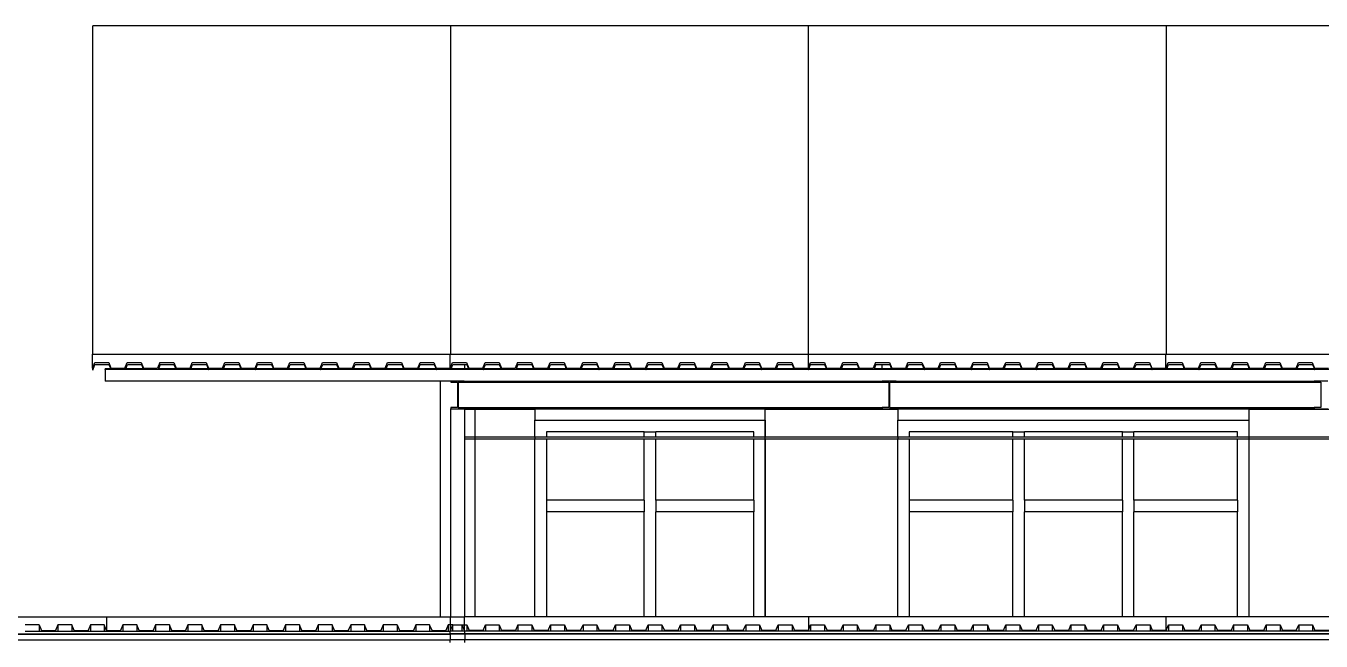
# Model space of a CAD drawing. Extents: x -92 to 92, y -11 to 21.
# Drawn here: x 24.04 to 35.28, y 10.19 to 15.53 of the extents above; entities that cross this region are included whole.
import ezdxf

# ---------------------------------------------------------------- set-up
doc = ezdxf.new("R2010")
doc.units = 0
doc.layers.get('0').update_dxf_attribs({"linetype": 'CONTINUOUS'})

msp = doc.modelspace()

# ---------------------------------------------------------------- linework, layer by layer
for p, q in [((27.724, 15.531), (24.617, 15.531)), ((24.617, 12.681), (24.617, 15.531)), ((27.724, 15.531), (27.724, 12.681)), ((30.83, 15.531), (27.724, 15.531)), ((30.83, 12.681), (30.83, 15.531)), ((33.937, 15.531), (30.83, 15.531)), ((33.937, 15.531), (33.937, 12.681)), ((37.043, 15.531), (33.937, 15.531)), ((24.615, 12.561), (24.615, 12.681)), ((24.615, 12.681), (24.617, 12.681)), ((24.617, 12.681), (27.721, 12.681)), ((24.617, 12.566), (24.635, 12.611)), ((24.635, 12.611), (24.756, 12.611)), ((24.756, 12.611), (24.776, 12.561)), ((24.897, 12.561), (24.917, 12.611)), ((24.917, 12.611), (25.038, 12.611)), ((25.038, 12.611), (25.059, 12.561)), ((25.2, 12.611), (25.18, 12.561)), ((25.2, 12.611), (25.321, 12.611)), ((25.321, 12.611), (25.341, 12.561)), ((25.462, 12.561), (25.482, 12.611)), ((25.482, 12.611), (25.603, 12.611)), ((25.603, 12.611), (25.623, 12.561)), ((25.744, 12.561), (25.765, 12.611)), ((25.765, 12.611), (25.886, 12.611)), ((25.886, 12.611), (25.906, 12.561)), ((26.027, 12.561), (26.047, 12.611)), ((26.047, 12.611), (26.168, 12.611)), ((26.168, 12.611), (26.188, 12.561)), ((26.309, 12.561), (26.329, 12.611)), ((26.329, 12.611), (26.45, 12.611)), ((26.45, 12.611), (26.471, 12.561)), ((26.592, 12.561), (26.612, 12.611)), ((26.612, 12.611), (26.733, 12.611)), ((26.733, 12.611), (26.753, 12.561)), ((26.874, 12.561), (26.894, 12.611)), ((26.894, 12.611), (27.015, 12.611)), ((27.015, 12.611), (27.035, 12.561)), ((27.157, 12.561), (27.177, 12.611)), ((27.177, 12.611), (27.298, 12.611)), ((27.298, 12.611), (27.318, 12.561)), ((27.439, 12.561), (27.459, 12.611)), ((27.459, 12.611), (27.58, 12.611)), ((27.58, 12.611), (27.6, 12.561)), ((27.721, 12.561), (27.721, 12.681)), ((27.721, 12.681), (27.724, 12.681)), ((27.724, 12.681), (30.828, 12.681)), ((27.724, 12.566), (27.742, 12.611)), ((27.742, 12.611), (27.863, 12.611)), ((27.863, 12.611), (27.883, 12.561)), ((28.004, 12.561), (28.024, 12.611)), ((28.024, 12.611), (28.145, 12.611)), ((28.145, 12.611), (28.165, 12.561)), ((28.306, 12.611), (28.286, 12.561)), ((28.306, 12.611), (28.427, 12.611)), ((28.427, 12.611), (28.448, 12.561)), ((28.569, 12.561), (28.589, 12.611)), ((28.589, 12.611), (28.71, 12.611)), ((28.71, 12.611), (28.73, 12.561)), ((28.851, 12.561), (28.871, 12.611)), ((28.871, 12.611), (28.992, 12.611)), ((28.992, 12.611), (29.012, 12.561)), ((29.133, 12.561), (29.154, 12.611)), ((29.154, 12.611), (29.275, 12.611)), ((29.275, 12.611), (29.295, 12.561)), ((29.416, 12.561), (29.436, 12.611)), ((29.436, 12.611), (29.557, 12.611)), ((29.557, 12.611), (29.577, 12.561)), ((29.698, 12.561), (29.718, 12.611)), ((29.718, 12.611), (29.839, 12.611)), ((29.839, 12.611), (29.86, 12.561)), ((29.981, 12.561), (30.001, 12.611)), ((30.001, 12.611), (30.122, 12.611)), ((30.122, 12.611), (30.142, 12.561)), ((30.263, 12.561), (30.283, 12.611)), ((30.283, 12.611), (30.404, 12.611)), ((30.404, 12.611), (30.424, 12.561)), ((30.545, 12.561), (30.566, 12.611)), ((30.566, 12.611), (30.687, 12.611)), ((30.687, 12.611), (30.707, 12.561)), ((30.828, 12.681), (30.828, 12.561)), ((30.828, 12.681), (30.83, 12.681)), ((30.83, 12.681), (33.934, 12.681)), ((30.83, 12.566), (30.848, 12.611)), ((30.848, 12.611), (30.969, 12.611)), ((30.969, 12.611), (30.989, 12.561)), ((31.11, 12.561), (31.13, 12.611)), ((31.13, 12.611), (31.252, 12.611)), ((31.252, 12.611), (31.272, 12.561)), ((31.413, 12.611), (31.393, 12.561)), ((31.413, 12.611), (31.534, 12.611)), ((31.534, 12.611), (31.554, 12.561)), ((31.675, 12.561), (31.695, 12.611)), ((31.695, 12.611), (31.816, 12.611)), ((31.816, 12.611), (31.837, 12.561)), ((31.958, 12.561), (31.978, 12.611)), ((31.978, 12.611), (32.099, 12.611)), ((32.099, 12.611), (32.119, 12.561)), ((32.24, 12.561), (32.26, 12.611)), ((32.26, 12.611), (32.381, 12.611)), ((32.381, 12.611), (32.401, 12.561)), ((32.522, 12.561), (32.543, 12.611)), ((32.543, 12.611), (32.664, 12.611)), ((32.664, 12.611), (32.684, 12.561)), ((32.805, 12.561), (32.825, 12.611)), ((32.825, 12.611), (32.946, 12.611)), ((32.946, 12.611), (32.966, 12.561)), ((33.087, 12.561), (33.107, 12.611)), ((33.107, 12.611), (33.228, 12.611)), ((33.228, 12.611), (33.249, 12.561)), ((33.37, 12.561), (33.39, 12.611)), ((33.39, 12.611), (33.511, 12.611)), ((33.511, 12.611), (33.531, 12.561)), ((33.652, 12.561), (33.672, 12.611)), ((33.672, 12.611), (33.793, 12.611)), ((33.793, 12.611), (33.813, 12.561)), ((33.934, 12.561), (33.934, 12.681)), ((33.934, 12.681), (33.937, 12.681)), ((33.937, 12.681), (37.041, 12.681)), ((33.937, 12.566), (33.955, 12.611)), ((33.955, 12.611), (34.076, 12.611)), ((34.076, 12.611), (34.096, 12.561)), ((34.217, 12.561), (34.237, 12.611)), ((34.237, 12.611), (34.358, 12.611)), ((34.358, 12.611), (34.378, 12.561)), ((34.519, 12.611), (34.499, 12.561)), ((34.519, 12.611), (34.64, 12.611)), ((34.64, 12.611), (34.661, 12.561)), ((34.782, 12.561), (34.802, 12.611)), ((34.802, 12.611), (34.923, 12.611)), ((34.923, 12.611), (34.943, 12.561)), ((35.064, 12.561), (35.084, 12.611)), ((35.084, 12.611), (35.205, 12.611)), ((35.205, 12.611), (35.225, 12.561)), ((24.615, 12.561), (24.617, 12.566)), ((24.617, 12.543), (24.637, 12.592)), ((24.617, 12.543), (24.617, 12.566)), ((24.637, 12.592), (24.758, 12.592)), ((24.774, 12.555), (24.724, 12.555)), ((24.724, 12.549), (24.724, 12.555)), ((24.724, 12.548), (24.724, 12.549)), ((24.776, 12.549), (24.724, 12.549)), ((24.776, 12.548), (24.724, 12.548)), ((24.724, 12.548), (24.724, 12.448)), ((24.758, 12.592), (24.774, 12.555)), ((24.774, 12.555), (24.776, 12.549)), ((24.776, 12.561), (24.897, 12.561)), ((24.776, 12.549), (24.776, 12.548)), ((24.902, 12.548), (24.776, 12.548)), ((24.902, 12.549), (24.904, 12.555)), ((25.058, 12.549), (24.902, 12.549)), ((24.902, 12.548), (24.902, 12.549)), ((25.059, 12.548), (24.902, 12.548)), ((24.904, 12.555), (24.92, 12.592)), ((25.056, 12.555), (24.904, 12.555)), ((24.92, 12.592), (25.041, 12.592)), ((25.041, 12.592), (25.056, 12.555)), ((25.056, 12.555), (25.058, 12.549)), ((25.058, 12.549), (25.059, 12.548)), ((25.059, 12.561), (25.18, 12.561)), ((25.184, 12.548), (25.059, 12.548)), ((25.185, 12.549), (25.184, 12.548)), ((25.341, 12.548), (25.184, 12.548)), ((25.187, 12.555), (25.185, 12.549)), ((25.341, 12.549), (25.185, 12.549)), ((25.202, 12.592), (25.187, 12.555)), ((25.338, 12.555), (25.187, 12.555)), ((25.202, 12.592), (25.323, 12.592)), ((25.323, 12.592), (25.338, 12.555)), ((25.338, 12.555), (25.341, 12.549)), ((25.341, 12.561), (25.462, 12.561)), ((25.341, 12.549), (25.341, 12.548)), ((25.466, 12.548), (25.341, 12.548)), ((25.466, 12.548), (25.467, 12.549)), ((25.624, 12.548), (25.466, 12.548)), ((25.467, 12.549), (25.469, 12.555)), ((25.623, 12.549), (25.467, 12.549)), ((25.469, 12.555), (25.485, 12.592)), ((25.621, 12.555), (25.469, 12.555)), ((25.485, 12.592), (25.606, 12.592)), ((25.606, 12.592), (25.621, 12.555)), ((25.621, 12.555), (25.623, 12.549)), ((25.623, 12.561), (25.744, 12.561)), ((25.623, 12.549), (25.624, 12.548)), ((25.749, 12.548), (25.624, 12.548)), ((25.749, 12.549), (25.752, 12.555)), ((25.906, 12.549), (25.749, 12.549)), ((25.749, 12.548), (25.749, 12.549)), ((25.906, 12.548), (25.749, 12.548)), ((25.752, 12.555), (25.767, 12.592)), ((25.903, 12.555), (25.752, 12.555)), ((25.767, 12.592), (25.888, 12.592)), ((25.888, 12.592), (25.903, 12.555)), ((25.903, 12.555), (25.906, 12.549)), ((25.906, 12.561), (26.027, 12.561)), ((25.906, 12.549), (25.906, 12.548)), ((26.031, 12.548), (25.906, 12.548)), ((26.031, 12.548), (26.032, 12.549)), ((26.188, 12.548), (26.031, 12.548)), ((26.032, 12.549), (26.034, 12.555)), ((26.188, 12.549), (26.032, 12.549)), ((26.034, 12.555), (26.049, 12.592)), ((26.186, 12.555), (26.034, 12.555)), ((26.049, 12.592), (26.17, 12.592)), ((26.17, 12.592), (26.186, 12.555)), ((26.186, 12.555), (26.188, 12.549)), ((26.188, 12.561), (26.309, 12.561)), ((26.188, 12.549), (26.188, 12.548)), ((26.314, 12.548), (26.188, 12.548)), ((26.314, 12.549), (26.317, 12.555)), ((26.47, 12.549), (26.314, 12.549)), ((26.314, 12.548), (26.314, 12.549)), ((26.471, 12.548), (26.314, 12.548)), ((26.317, 12.555), (26.332, 12.592)), ((26.468, 12.555), (26.317, 12.555)), ((26.332, 12.592), (26.453, 12.592)), ((26.453, 12.592), (26.468, 12.555)), ((26.468, 12.555), (26.47, 12.549)), ((26.47, 12.549), (26.471, 12.548)), ((26.471, 12.561), (26.592, 12.561)), ((26.596, 12.548), (26.471, 12.548)), ((26.596, 12.548), (26.597, 12.549)), ((26.753, 12.548), (26.596, 12.548)), ((26.597, 12.549), (26.599, 12.555)), ((26.753, 12.549), (26.597, 12.549)), ((26.599, 12.555), (26.614, 12.592)), ((26.75, 12.555), (26.599, 12.555)), ((26.614, 12.592), (26.735, 12.592)), ((26.735, 12.592), (26.75, 12.555)), ((26.75, 12.555), (26.753, 12.549)), ((26.753, 12.561), (26.874, 12.561)), ((26.753, 12.549), (26.753, 12.548)), ((26.879, 12.548), (26.753, 12.548)), ((26.879, 12.549), (26.881, 12.555)), ((27.035, 12.549), (26.879, 12.549)), ((26.879, 12.548), (26.879, 12.549)), ((27.036, 12.548), (26.879, 12.548)), ((26.881, 12.555), (26.897, 12.592)), ((27.033, 12.555), (26.881, 12.555)), ((26.897, 12.592), (27.018, 12.592)), ((27.018, 12.592), (27.033, 12.555)), ((27.033, 12.555), (27.035, 12.549)), ((27.035, 12.561), (27.157, 12.561)), ((27.035, 12.549), (27.036, 12.548)), ((27.161, 12.548), (27.036, 12.548)), ((27.161, 12.549), (27.164, 12.555)), ((27.318, 12.549), (27.161, 12.549)), ((27.161, 12.548), (27.161, 12.549)), ((27.318, 12.548), (27.161, 12.548)), ((27.164, 12.555), (27.179, 12.592)), ((27.315, 12.555), (27.164, 12.555)), ((27.179, 12.592), (27.3, 12.592)), ((27.3, 12.592), (27.315, 12.555)), ((27.315, 12.555), (27.318, 12.549)), ((27.318, 12.561), (27.439, 12.561)), ((27.318, 12.549), (27.318, 12.548)), ((27.443, 12.548), (27.318, 12.548)), ((27.443, 12.548), (27.444, 12.549)), ((27.601, 12.548), (27.443, 12.548)), ((27.444, 12.549), (27.446, 12.555)), ((27.6, 12.549), (27.444, 12.549)), ((27.446, 12.555), (27.461, 12.592)), ((27.598, 12.555), (27.446, 12.555)), ((27.461, 12.592), (27.582, 12.592)), ((27.582, 12.592), (27.598, 12.555)), ((27.598, 12.555), (27.6, 12.549)), ((27.6, 12.561), (27.721, 12.561)), ((27.6, 12.549), (27.601, 12.548)), ((27.724, 12.548), (27.601, 12.548)), ((27.721, 12.561), (27.724, 12.566)), ((27.724, 12.548), (27.724, 12.566)), ((27.726, 12.548), (27.724, 12.548)), ((27.726, 12.549), (27.729, 12.555)), ((27.882, 12.549), (27.726, 12.549)), ((27.726, 12.548), (27.726, 12.549)), ((27.883, 12.548), (27.726, 12.548)), ((27.729, 12.555), (27.744, 12.592)), ((27.847, 12.555), (27.729, 12.555)), ((27.744, 12.592), (27.847, 12.592)), ((27.847, 12.555), (27.847, 12.592)), ((27.847, 12.592), (27.865, 12.592)), ((27.88, 12.555), (27.847, 12.555)), ((27.865, 12.592), (27.88, 12.555)), ((27.88, 12.555), (27.882, 12.549)), ((27.882, 12.549), (27.883, 12.548)), ((27.883, 12.561), (28.004, 12.561)), ((28.008, 12.548), (27.883, 12.548)), ((28.008, 12.548), (28.009, 12.549)), ((28.165, 12.548), (28.008, 12.548)), ((28.009, 12.549), (28.011, 12.555)), ((28.165, 12.549), (28.009, 12.549)), ((28.011, 12.555), (28.026, 12.592)), ((28.163, 12.555), (28.011, 12.555)), ((28.026, 12.592), (28.147, 12.592)), ((28.147, 12.592), (28.163, 12.555)), ((28.163, 12.555), (28.165, 12.549)), ((28.165, 12.561), (28.286, 12.561)), ((28.165, 12.549), (28.165, 12.548)), ((28.291, 12.548), (28.165, 12.548)), ((28.293, 12.555), (28.291, 12.549)), ((28.447, 12.549), (28.291, 12.549)), ((28.291, 12.549), (28.291, 12.548)), ((28.448, 12.548), (28.291, 12.548)), ((28.309, 12.592), (28.293, 12.555)), ((28.445, 12.555), (28.293, 12.555)), ((28.309, 12.592), (28.43, 12.592)), ((28.43, 12.592), (28.445, 12.555)), ((28.445, 12.555), (28.447, 12.549)), ((28.447, 12.549), (28.448, 12.548)), ((28.448, 12.561), (28.569, 12.561)), ((28.573, 12.548), (28.448, 12.548)), ((28.573, 12.549), (28.576, 12.555)), ((28.73, 12.549), (28.573, 12.549)), ((28.573, 12.548), (28.573, 12.549)), ((28.73, 12.548), (28.573, 12.548)), ((28.576, 12.555), (28.591, 12.592)), ((28.727, 12.555), (28.576, 12.555)), ((28.591, 12.592), (28.712, 12.592)), ((28.712, 12.592), (28.727, 12.555)), ((28.727, 12.555), (28.73, 12.549)), ((28.73, 12.561), (28.851, 12.561)), ((28.73, 12.549), (28.73, 12.548)), ((28.855, 12.548), (28.73, 12.548)), ((28.855, 12.548), (28.856, 12.549)), ((29.013, 12.548), (28.855, 12.548)), ((28.856, 12.549), (28.858, 12.555)), ((29.012, 12.549), (28.856, 12.549)), ((28.858, 12.555), (28.874, 12.592)), ((29.01, 12.555), (28.858, 12.555)), ((28.874, 12.592), (28.995, 12.592)), ((28.995, 12.592), (29.01, 12.555)), ((29.01, 12.555), (29.012, 12.549)), ((29.012, 12.561), (29.133, 12.561)), ((29.012, 12.549), (29.013, 12.548)), ((29.138, 12.548), (29.013, 12.548)), ((29.138, 12.549), (29.141, 12.555)), ((29.295, 12.549), (29.138, 12.549)), ((29.138, 12.548), (29.138, 12.549)), ((29.295, 12.548), (29.138, 12.548)), ((29.141, 12.555), (29.156, 12.592)), ((29.292, 12.555), (29.141, 12.555)), ((29.156, 12.592), (29.277, 12.592)), ((29.277, 12.592), (29.292, 12.555)), ((29.292, 12.555), (29.295, 12.549)), ((29.295, 12.561), (29.416, 12.561)), ((29.295, 12.549), (29.295, 12.548)), ((29.42, 12.548), (29.295, 12.548)), ((29.42, 12.548), (29.421, 12.549)), ((29.577, 12.548), (29.42, 12.548)), ((29.421, 12.549), (29.423, 12.555)), ((29.577, 12.549), (29.421, 12.549)), ((29.423, 12.555), (29.438, 12.592)), ((29.575, 12.555), (29.423, 12.555)), ((29.438, 12.592), (29.559, 12.592)), ((29.559, 12.592), (29.575, 12.555)), ((29.575, 12.555), (29.577, 12.549)), ((29.577, 12.561), (29.698, 12.561)), ((29.577, 12.549), (29.577, 12.548)), ((29.703, 12.548), (29.577, 12.548)), ((29.703, 12.549), (29.705, 12.555)), ((29.859, 12.549), (29.703, 12.549)), ((29.703, 12.548), (29.703, 12.549)), ((29.86, 12.548), (29.703, 12.548)), ((29.705, 12.555), (29.721, 12.592)), ((29.857, 12.555), (29.705, 12.555)), ((29.721, 12.592), (29.842, 12.592)), ((29.842, 12.592), (29.857, 12.555)), ((29.857, 12.555), (29.859, 12.549)), ((29.859, 12.549), (29.86, 12.548)), ((29.86, 12.561), (29.981, 12.561)), ((29.985, 12.548), (29.86, 12.548)), ((29.985, 12.548), (29.986, 12.549)), ((30.142, 12.548), (29.985, 12.548)), ((29.986, 12.549), (29.988, 12.555)), ((30.142, 12.549), (29.986, 12.549)), ((29.988, 12.555), (30.003, 12.592)), ((30.139, 12.555), (29.988, 12.555)), ((30.003, 12.592), (30.124, 12.592)), ((30.124, 12.592), (30.139, 12.555)), ((30.139, 12.555), (30.142, 12.549)), ((30.142, 12.561), (30.263, 12.561)), ((30.142, 12.549), (30.142, 12.548)), ((30.268, 12.548), (30.142, 12.548)), ((30.268, 12.549), (30.27, 12.555)), ((30.424, 12.549), (30.268, 12.549)), ((30.268, 12.548), (30.268, 12.549)), ((30.425, 12.548), (30.268, 12.548)), ((30.27, 12.555), (30.286, 12.592)), ((30.422, 12.555), (30.27, 12.555)), ((30.286, 12.592), (30.407, 12.592)), ((30.407, 12.592), (30.422, 12.555)), ((30.422, 12.555), (30.424, 12.549)), ((30.424, 12.561), (30.545, 12.561)), ((30.424, 12.549), (30.425, 12.548)), ((30.55, 12.548), (30.425, 12.548)), ((30.55, 12.549), (30.553, 12.555)), ((30.707, 12.549), (30.55, 12.549)), ((30.55, 12.548), (30.55, 12.549)), ((30.707, 12.548), (30.55, 12.548)), ((30.553, 12.555), (30.568, 12.592)), ((30.704, 12.555), (30.553, 12.555)), ((30.568, 12.592), (30.689, 12.592)), ((30.689, 12.592), (30.704, 12.555)), ((30.704, 12.555), (30.707, 12.549)), ((30.707, 12.561), (30.828, 12.561)), ((30.707, 12.549), (30.707, 12.548)), ((30.83, 12.548), (30.707, 12.548)), ((30.828, 12.561), (30.83, 12.566)), ((30.83, 12.566), (30.83, 12.548)), ((30.832, 12.548), (30.83, 12.548)), ((30.832, 12.548), (30.833, 12.549)), ((30.989, 12.548), (30.832, 12.548)), ((30.833, 12.549), (30.835, 12.555)), ((30.989, 12.549), (30.833, 12.549)), ((30.835, 12.555), (30.85, 12.592)), ((30.987, 12.555), (30.835, 12.555)), ((30.85, 12.592), (30.971, 12.592)), ((30.971, 12.592), (30.987, 12.555)), ((30.987, 12.555), (30.989, 12.549)), ((30.989, 12.561), (31.11, 12.561)), ((30.989, 12.549), (30.989, 12.548)), ((31.115, 12.548), (30.989, 12.548)), ((31.115, 12.549), (31.118, 12.555)), ((31.271, 12.549), (31.115, 12.549)), ((31.115, 12.548), (31.115, 12.549)), ((31.272, 12.548), (31.115, 12.548)), ((31.118, 12.555), (31.133, 12.592)), ((31.269, 12.555), (31.118, 12.555)), ((31.133, 12.592), (31.254, 12.592)), ((31.254, 12.592), (31.269, 12.555)), ((31.269, 12.555), (31.271, 12.549)), ((31.271, 12.549), (31.272, 12.548)), ((31.272, 12.561), (31.393, 12.561)), ((31.397, 12.548), (31.272, 12.548)), ((31.398, 12.549), (31.397, 12.548)), ((31.554, 12.548), (31.397, 12.548)), ((31.4, 12.555), (31.398, 12.549)), ((31.554, 12.549), (31.398, 12.549)), ((31.415, 12.592), (31.4, 12.555)), ((31.471, 12.555), (31.4, 12.555)), ((31.415, 12.592), (31.471, 12.592)), ((31.471, 12.592), (31.536, 12.592)), ((31.471, 12.555), (31.471, 12.592)), ((31.552, 12.555), (31.471, 12.555)), ((31.536, 12.592), (31.552, 12.555)), ((31.552, 12.555), (31.554, 12.549)), ((31.554, 12.561), (31.675, 12.561)), ((31.554, 12.549), (31.554, 12.548)), ((31.68, 12.548), (31.554, 12.548)), ((31.68, 12.549), (31.682, 12.555)), ((31.836, 12.549), (31.68, 12.549)), ((31.68, 12.548), (31.68, 12.549)), ((31.837, 12.548), (31.68, 12.548)), ((31.682, 12.555), (31.698, 12.592)), ((31.834, 12.555), (31.682, 12.555)), ((31.698, 12.592), (31.819, 12.592)), ((31.819, 12.592), (31.834, 12.555)), ((31.834, 12.555), (31.836, 12.549)), ((31.836, 12.549), (31.837, 12.548)), ((31.837, 12.561), (31.958, 12.561)), ((31.962, 12.548), (31.837, 12.548)), ((31.962, 12.549), (31.965, 12.555)), ((32.119, 12.549), (31.962, 12.549)), ((31.962, 12.548), (31.962, 12.549)), ((32.119, 12.548), (31.962, 12.548)), ((31.965, 12.555), (31.98, 12.592)), ((32.116, 12.555), (31.965, 12.555)), ((31.98, 12.592), (32.101, 12.592)), ((32.101, 12.592), (32.116, 12.555)), ((32.116, 12.555), (32.119, 12.549)), ((32.119, 12.561), (32.24, 12.561)), ((32.119, 12.549), (32.119, 12.548)), ((32.244, 12.548), (32.119, 12.548)), ((32.244, 12.548), (32.245, 12.549)), ((32.402, 12.548), (32.244, 12.548)), ((32.245, 12.549), (32.247, 12.555)), ((32.401, 12.549), (32.245, 12.549)), ((32.247, 12.555), (32.262, 12.592)), ((32.399, 12.555), (32.247, 12.555)), ((32.262, 12.592), (32.384, 12.592)), ((32.384, 12.592), (32.399, 12.555)), ((32.399, 12.555), (32.401, 12.549)), ((32.401, 12.561), (32.522, 12.561)), ((32.401, 12.549), (32.402, 12.548)), ((32.527, 12.548), (32.402, 12.548)), ((32.527, 12.549), (32.53, 12.555)), ((32.684, 12.549), (32.527, 12.549)), ((32.527, 12.548), (32.527, 12.549)), ((32.684, 12.548), (32.527, 12.548)), ((32.53, 12.555), (32.545, 12.592)), ((32.681, 12.555), (32.53, 12.555)), ((32.545, 12.592), (32.666, 12.592)), ((32.666, 12.592), (32.681, 12.555)), ((32.681, 12.555), (32.684, 12.549)), ((32.684, 12.561), (32.805, 12.561)), ((32.684, 12.549), (32.684, 12.548)), ((32.809, 12.548), (32.684, 12.548)), ((32.809, 12.548), (32.81, 12.549)), ((32.966, 12.548), (32.809, 12.548)), ((32.81, 12.549), (32.812, 12.555)), ((32.966, 12.549), (32.81, 12.549)), ((32.812, 12.555), (32.827, 12.592)), ((32.964, 12.555), (32.812, 12.555)), ((32.827, 12.592), (32.948, 12.592)), ((32.948, 12.592), (32.964, 12.555)), ((32.964, 12.555), (32.966, 12.549)), ((32.966, 12.561), (33.087, 12.561)), ((32.966, 12.549), (32.966, 12.548)), ((33.092, 12.548), (32.966, 12.548)), ((33.092, 12.549), (33.094, 12.555)), ((33.248, 12.549), (33.092, 12.549)), ((33.092, 12.548), (33.092, 12.549)), ((33.249, 12.548), (33.092, 12.548)), ((33.094, 12.555), (33.11, 12.592)), ((33.246, 12.555), (33.094, 12.555)), ((33.11, 12.592), (33.231, 12.592)), ((33.231, 12.592), (33.246, 12.555)), ((33.246, 12.555), (33.248, 12.549)), ((33.248, 12.549), (33.249, 12.548)), ((33.249, 12.561), (33.37, 12.561)), ((33.374, 12.548), (33.249, 12.548)), ((33.374, 12.548), (33.375, 12.549)), ((33.531, 12.548), (33.374, 12.548)), ((33.375, 12.549), (33.377, 12.555)), ((33.531, 12.549), (33.375, 12.549)), ((33.377, 12.555), (33.392, 12.592)), ((33.528, 12.555), (33.377, 12.555)), ((33.392, 12.592), (33.513, 12.592)), ((33.513, 12.592), (33.528, 12.555)), ((33.528, 12.555), (33.531, 12.549)), ((33.531, 12.561), (33.652, 12.561)), ((33.531, 12.549), (33.531, 12.548)), ((33.656, 12.548), (33.531, 12.548)), ((33.656, 12.548), (33.657, 12.549)), ((33.814, 12.548), (33.656, 12.548)), ((33.657, 12.549), (33.659, 12.555)), ((33.813, 12.549), (33.657, 12.549)), ((33.659, 12.555), (33.675, 12.592)), ((33.811, 12.555), (33.659, 12.555)), ((33.675, 12.592), (33.796, 12.592)), ((33.796, 12.592), (33.811, 12.555)), ((33.811, 12.555), (33.813, 12.549)), ((33.813, 12.561), (33.934, 12.561)), ((33.813, 12.549), (33.814, 12.548)), ((33.937, 12.548), (33.814, 12.548)), ((33.934, 12.561), (33.937, 12.566)), ((33.937, 12.548), (33.937, 12.566)), ((33.939, 12.548), (33.937, 12.548)), ((33.939, 12.549), (33.942, 12.555)), ((34.096, 12.549), (33.939, 12.549)), ((33.939, 12.548), (33.939, 12.549)), ((34.096, 12.548), (33.939, 12.548)), ((33.942, 12.555), (33.957, 12.592)), ((34.093, 12.555), (33.942, 12.555)), ((33.957, 12.592), (34.078, 12.592)), ((34.078, 12.592), (34.093, 12.555)), ((34.093, 12.555), (34.096, 12.549)), ((34.096, 12.561), (34.217, 12.561)), ((34.096, 12.549), (34.096, 12.548)), ((34.221, 12.548), (34.096, 12.548)), ((34.221, 12.548), (34.222, 12.549)), ((34.378, 12.548), (34.221, 12.548)), ((34.222, 12.549), (34.224, 12.555)), ((34.378, 12.549), (34.222, 12.549)), ((34.224, 12.555), (34.239, 12.592)), ((34.376, 12.555), (34.224, 12.555)), ((34.239, 12.592), (34.36, 12.592)), ((34.36, 12.592), (34.376, 12.555)), ((34.376, 12.555), (34.378, 12.549)), ((34.378, 12.561), (34.499, 12.561)), ((34.378, 12.549), (34.378, 12.548)), ((34.504, 12.548), (34.378, 12.548)), ((34.507, 12.555), (34.504, 12.549)), ((34.66, 12.549), (34.504, 12.549)), ((34.504, 12.549), (34.504, 12.548)), ((34.661, 12.548), (34.504, 12.548)), ((34.522, 12.592), (34.507, 12.555)), ((34.658, 12.555), (34.507, 12.555)), ((34.522, 12.592), (34.643, 12.592)), ((34.643, 12.592), (34.658, 12.555)), ((34.658, 12.555), (34.66, 12.549)), ((34.66, 12.549), (34.661, 12.548)), ((34.661, 12.561), (34.782, 12.561)), ((34.786, 12.548), (34.661, 12.548)), ((34.786, 12.548), (34.787, 12.549)), ((34.943, 12.548), (34.786, 12.548)), ((34.787, 12.549), (34.789, 12.555)), ((34.943, 12.549), (34.787, 12.549)), ((34.789, 12.555), (34.804, 12.592)), ((34.94, 12.555), (34.789, 12.555)), ((34.804, 12.592), (34.925, 12.592)), ((34.925, 12.592), (34.94, 12.555)), ((34.94, 12.555), (34.943, 12.549)), ((34.943, 12.561), (35.064, 12.561)), ((34.943, 12.549), (34.943, 12.548)), ((35.069, 12.548), (34.943, 12.548)), ((35.069, 12.549), (35.071, 12.555)), ((35.225, 12.549), (35.069, 12.549)), ((35.069, 12.548), (35.069, 12.549)), ((35.226, 12.548), (35.069, 12.548)), ((35.071, 12.555), (35.087, 12.592)), ((35.221, 12.555), (35.071, 12.555)), ((35.087, 12.592), (35.208, 12.592)), ((35.208, 12.592), (35.221, 12.559)), ((35.221, 12.559), (35.221, 12.555)), ((35.221, 12.559), (35.223, 12.555)), ((35.223, 12.555), (35.221, 12.555)), ((35.223, 12.555), (35.225, 12.549)), ((35.225, 12.561), (35.347, 12.561)), ((35.225, 12.549), (35.226, 12.548)), ((35.351, 12.548), (35.226, 12.548)), ((27.637, 12.448), (24.724, 12.448)), ((27.637, 10.401), (27.637, 12.448)), ((27.727, 12.448), (27.637, 12.448)), ((27.727, 12.448), (27.727, 12.438)), ((27.841, 12.448), (27.727, 12.448)), ((27.727, 12.438), (27.784, 12.438)), ((27.784, 12.438), (27.784, 12.218)), ((27.79, 12.438), (27.841, 12.438)), ((27.79, 12.438), (27.79, 12.218)), ((27.841, 12.448), (27.841, 12.438)), ((27.841, 12.448), (27.847, 12.448)), ((27.841, 12.438), (27.847, 12.438)), ((27.847, 12.438), (27.847, 12.448)), ((27.847, 12.448), (31.471, 12.448)), ((27.847, 12.438), (31.471, 12.438)), ((31.471, 12.448), (31.471, 12.438)), ((31.591, 12.448), (31.471, 12.448)), ((31.471, 12.438), (31.528, 12.438)), ((31.528, 12.438), (31.528, 12.218)), ((31.534, 12.438), (31.591, 12.438)), ((31.534, 12.438), (31.534, 12.218)), ((31.591, 12.448), (35.221, 12.448)), ((31.591, 12.448), (31.591, 12.438)), ((31.591, 12.438), (35.221, 12.438)), ((35.221, 12.448), (35.221, 12.438)), ((35.341, 12.448), (35.221, 12.448)), ((35.221, 12.438), (35.278, 12.438)), ((35.278, 12.438), (35.278, 12.218)), ((27.727, 12.218), (27.727, 12.208)), ((27.784, 12.218), (27.727, 12.218)), ((27.727, 10.401), (27.727, 12.208)), ((27.727, 12.208), (27.841, 12.208)), ((27.79, 12.218), (27.841, 12.218)), ((27.841, 12.218), (27.841, 12.208)), ((27.841, 12.218), (27.847, 12.218)), ((27.841, 12.208), (27.847, 12.208)), ((27.847, 12.208), (27.847, 12.218)), ((27.847, 12.218), (27.937, 12.218)), ((27.847, 12.208), (27.937, 12.208)), ((27.847, 12.204), (27.847, 12.208)), ((27.847, 12.204), (27.937, 12.204)), ((27.847, 11.964), (27.847, 12.204)), ((27.937, 12.218), (31.471, 12.218)), ((27.937, 12.208), (27.937, 12.218)), ((27.937, 12.208), (31.471, 12.208)), ((27.937, 12.204), (27.937, 12.208)), ((27.937, 12.204), (28.456, 12.204)), ((27.937, 11.964), (27.937, 12.204)), ((28.456, 12.204), (28.456, 12.108)), ((30.456, 12.204), (31.606, 12.204)), ((30.456, 12.108), (30.456, 12.204)), ((31.471, 12.218), (31.471, 12.208)), ((31.528, 12.218), (31.471, 12.218)), ((31.471, 12.208), (31.591, 12.208)), ((31.534, 12.218), (31.591, 12.218)), ((31.591, 12.218), (35.221, 12.218)), ((31.591, 12.218), (31.591, 12.208)), ((31.591, 12.208), (35.221, 12.208)), ((31.606, 12.204), (31.606, 12.108)), ((34.656, 12.204), (35.806, 12.204)), ((34.656, 12.108), (34.656, 12.204)), ((35.221, 12.218), (35.221, 12.208)), ((35.278, 12.218), (35.221, 12.218)), ((35.221, 12.208), (35.341, 12.208)), ((28.456, 11.964), (28.456, 12.108)), ((28.456, 12.108), (30.456, 12.108)), ((28.456, 12.108), (30.456, 12.108)), ((28.456, 11.964), (28.456, 12.108)), ((30.456, 11.964), (30.456, 12.108)), ((30.456, 12.108), (30.456, 11.964)), ((31.606, 12.108), (34.656, 12.108)), ((31.606, 11.964), (31.606, 12.108)), ((34.656, 11.964), (34.656, 12.108)), ((27.847, 11.964), (27.937, 11.964)), ((27.847, 11.948), (27.847, 11.964)), ((27.847, 11.948), (27.937, 11.948)), ((27.847, 10.401), (27.847, 11.948)), ((27.937, 11.964), (28.456, 11.964)), ((27.937, 11.948), (27.937, 11.964)), ((27.937, 10.401), (27.937, 11.948)), ((27.937, 11.948), (28.456, 11.948)), ((28.456, 11.964), (28.456, 11.948)), ((28.456, 11.964), (28.556, 11.964)), ((28.456, 10.401), (28.456, 11.948)), ((28.456, 11.948), (28.556, 11.948)), ((28.456, 10.401), (28.456, 11.948)), ((28.556, 12.008), (28.556, 11.964)), ((29.406, 12.008), (28.556, 12.008)), ((28.556, 11.964), (29.406, 11.964)), ((28.556, 11.948), (28.556, 11.414)), ((28.556, 11.948), (29.406, 11.948)), ((29.406, 12.008), (29.506, 12.008)), ((29.406, 11.964), (29.406, 12.008)), ((29.406, 11.964), (29.506, 11.964)), ((29.406, 11.414), (29.406, 11.948)), ((29.406, 11.948), (29.506, 11.948)), ((29.506, 11.964), (29.506, 12.008)), ((30.356, 12.008), (29.506, 12.008)), ((29.506, 11.964), (30.356, 11.964)), ((29.506, 11.414), (29.506, 11.948)), ((29.506, 11.948), (30.356, 11.948)), ((30.356, 11.964), (30.356, 12.008)), ((30.356, 11.964), (30.456, 11.964)), ((30.356, 11.414), (30.356, 11.948)), ((30.356, 11.948), (30.456, 11.948)), ((30.456, 11.948), (30.456, 11.964)), ((30.456, 11.964), (31.606, 11.964)), ((30.456, 10.401), (30.456, 11.948)), ((30.456, 11.948), (31.606, 11.948)), ((30.456, 11.948), (30.456, 10.401)), ((31.606, 11.964), (31.606, 11.948)), ((31.606, 11.964), (31.706, 11.964)), ((31.606, 10.401), (31.606, 11.948)), ((31.606, 11.948), (31.706, 11.948)), ((31.706, 12.008), (31.706, 11.964)), ((32.606, 12.008), (31.706, 12.008)), ((31.706, 11.964), (32.606, 11.964)), ((31.706, 11.948), (31.706, 11.414)), ((31.706, 11.948), (32.606, 11.948)), ((32.606, 12.008), (32.706, 12.008)), ((32.606, 11.964), (32.606, 12.008)), ((32.606, 11.964), (32.706, 11.964)), ((32.606, 11.414), (32.606, 11.948)), ((32.606, 11.948), (32.706, 11.948)), ((32.706, 11.964), (32.706, 12.008)), ((33.556, 12.008), (32.706, 12.008)), ((32.706, 11.964), (33.556, 11.964)), ((32.706, 11.414), (32.706, 11.948)), ((32.706, 11.948), (33.556, 11.948)), ((33.556, 12.008), (33.656, 12.008)), ((33.556, 11.964), (33.556, 12.008)), ((33.556, 11.964), (33.656, 11.964)), ((33.556, 11.414), (33.556, 11.948)), ((33.556, 11.948), (33.656, 11.948)), ((33.656, 11.964), (33.656, 12.008)), ((34.556, 12.008), (33.656, 12.008)), ((33.656, 11.964), (34.556, 11.964)), ((33.656, 11.414), (33.656, 11.948)), ((33.656, 11.948), (34.556, 11.948)), ((34.556, 11.964), (34.556, 12.008)), ((34.556, 11.964), (34.656, 11.964)), ((34.556, 11.414), (34.556, 11.948)), ((34.556, 11.948), (34.656, 11.948)), ((34.656, 11.948), (34.656, 11.964)), ((34.656, 11.964), (35.806, 11.964)), ((34.656, 10.401), (34.656, 11.948)), ((34.656, 11.948), (35.806, 11.948)), ((29.406, 11.414), (28.556, 11.414)), ((28.556, 11.414), (28.556, 11.314)), ((29.406, 11.414), (29.406, 11.314)), ((30.356, 11.414), (29.506, 11.414)), ((29.506, 11.414), (29.506, 11.314)), ((30.356, 11.414), (30.356, 11.314)), ((32.606, 11.414), (31.706, 11.414)), ((31.706, 11.414), (31.706, 11.314)), ((32.606, 11.414), (32.606, 11.314)), ((33.556, 11.414), (32.706, 11.414)), ((32.706, 11.414), (32.706, 11.314)), ((33.556, 11.414), (33.556, 11.314)), ((34.556, 11.414), (33.656, 11.414)), ((33.656, 11.414), (33.656, 11.314)), ((34.556, 11.414), (34.556, 11.314)), ((29.406, 11.314), (28.556, 11.314)), ((28.556, 11.314), (28.556, 10.401)), ((29.406, 10.401), (29.406, 11.314)), ((30.356, 11.314), (29.506, 11.314)), ((29.506, 10.401), (29.506, 11.314)), ((30.356, 10.401), (30.356, 11.314)), ((32.606, 11.314), (31.706, 11.314)), ((31.706, 11.314), (31.706, 10.401)), ((32.606, 10.401), (32.606, 11.314)), ((33.556, 11.314), (32.706, 11.314)), ((32.706, 10.401), (32.706, 11.314)), ((33.556, 10.401), (33.556, 11.314)), ((34.556, 11.314), (33.656, 11.314)), ((33.656, 10.401), (33.656, 11.314)), ((34.556, 10.401), (34.556, 11.314)), ((21.632, 10.401), (24.738, 10.401)), ((24.738, 10.401), (24.738, 10.283)), ((24.738, 10.401), (27.637, 10.401)), ((27.637, 10.401), (27.724, 10.401)), ((27.724, 10.332), (27.724, 10.401)), ((27.727, 10.401), (27.724, 10.401)), ((27.727, 10.401), (27.845, 10.401)), ((27.845, 10.332), (27.845, 10.401)), ((27.847, 10.401), (27.845, 10.401)), ((27.937, 10.401), (27.847, 10.401)), ((28.456, 10.401), (27.937, 10.401)), ((28.556, 10.401), (28.456, 10.401)), ((29.406, 10.401), (28.556, 10.401)), ((29.506, 10.401), (29.406, 10.401)), ((30.356, 10.401), (29.506, 10.401)), ((30.456, 10.401), (30.356, 10.401)), ((30.83, 10.401), (30.456, 10.401)), ((30.83, 10.401), (30.83, 10.283)), ((31.606, 10.401), (30.83, 10.401)), ((31.706, 10.401), (31.606, 10.401)), ((32.606, 10.401), (31.706, 10.401)), ((32.706, 10.401), (32.606, 10.401)), ((33.556, 10.401), (32.706, 10.401)), ((33.656, 10.401), (33.556, 10.401)), ((33.937, 10.401), (33.656, 10.401)), ((33.937, 10.283), (33.937, 10.401)), ((34.556, 10.401), (33.937, 10.401)), ((34.656, 10.401), (34.556, 10.401)), ((35.806, 10.401), (34.656, 10.401)), ((10.033, 10.253), (27.721, 10.253)), ((10.033, 10.252), (27.721, 10.252)), ((24.153, 10.332), (24.032, 10.332)), ((24.032, 10.277), (24.153, 10.277)), ((24.153, 10.332), (24.153, 10.277)), ((24.153, 10.332), (24.174, 10.283)), ((24.153, 10.277), (24.174, 10.277)), ((24.174, 10.283), (24.174, 10.277)), ((24.174, 10.283), (24.295, 10.283)), ((24.174, 10.277), (24.295, 10.277)), ((24.315, 10.332), (24.295, 10.283)), ((24.295, 10.283), (24.295, 10.277)), ((24.295, 10.277), (24.315, 10.277)), ((24.436, 10.332), (24.315, 10.332)), ((24.315, 10.332), (24.315, 10.277)), ((24.315, 10.277), (24.436, 10.277)), ((24.456, 10.283), (24.436, 10.332)), ((24.436, 10.332), (24.436, 10.277)), ((24.436, 10.277), (24.456, 10.277)), ((24.456, 10.283), (24.577, 10.283)), ((24.456, 10.283), (24.456, 10.277)), ((24.456, 10.277), (24.577, 10.277)), ((24.597, 10.332), (24.577, 10.283)), ((24.577, 10.283), (24.577, 10.277)), ((24.577, 10.277), (24.597, 10.277)), ((24.718, 10.332), (24.597, 10.332)), ((24.597, 10.332), (24.597, 10.277)), ((24.597, 10.277), (24.718, 10.277)), ((24.738, 10.283), (24.718, 10.332)), ((24.718, 10.332), (24.718, 10.277)), ((24.718, 10.277), (24.738, 10.277)), ((24.738, 10.277), (24.738, 10.283)), ((24.738, 10.283), (24.859, 10.283)), ((24.738, 10.277), (24.859, 10.277)), ((24.88, 10.332), (24.859, 10.283)), ((24.859, 10.283), (24.859, 10.277)), ((24.859, 10.277), (24.88, 10.277)), ((24.88, 10.332), (24.88, 10.277)), ((25.001, 10.332), (24.88, 10.332)), ((24.88, 10.277), (25.001, 10.277)), ((25.001, 10.332), (25.001, 10.277)), ((25.021, 10.283), (25.001, 10.332)), ((25.001, 10.277), (25.021, 10.277)), ((25.021, 10.283), (25.021, 10.277)), ((25.021, 10.283), (25.142, 10.283)), ((25.021, 10.277), (25.142, 10.277)), ((25.162, 10.332), (25.142, 10.283)), ((25.142, 10.283), (25.142, 10.277)), ((25.142, 10.277), (25.162, 10.277)), ((25.162, 10.332), (25.162, 10.277)), ((25.283, 10.332), (25.162, 10.332)), ((25.162, 10.277), (25.283, 10.277)), ((25.283, 10.332), (25.283, 10.277)), ((25.303, 10.283), (25.283, 10.332)), ((25.283, 10.277), (25.303, 10.277)), ((25.303, 10.283), (25.303, 10.277)), ((25.303, 10.283), (25.424, 10.283)), ((25.303, 10.277), (25.424, 10.277)), ((25.444, 10.332), (25.424, 10.283)), ((25.424, 10.283), (25.424, 10.277)), ((25.424, 10.277), (25.444, 10.277)), ((25.444, 10.332), (25.444, 10.277)), ((25.565, 10.332), (25.444, 10.332)), ((25.444, 10.277), (25.565, 10.277)), ((25.565, 10.332), (25.565, 10.277)), ((25.586, 10.283), (25.565, 10.332)), ((25.565, 10.277), (25.586, 10.277)), ((25.586, 10.283), (25.586, 10.277)), ((25.586, 10.283), (25.707, 10.283)), ((25.586, 10.277), (25.707, 10.277)), ((25.727, 10.332), (25.707, 10.283)), ((25.707, 10.283), (25.707, 10.277)), ((25.707, 10.277), (25.727, 10.277)), ((25.727, 10.332), (25.727, 10.277)), ((25.848, 10.332), (25.727, 10.332)), ((25.727, 10.277), (25.848, 10.277)), ((25.848, 10.332), (25.848, 10.277)), ((25.868, 10.283), (25.848, 10.332)), ((25.848, 10.277), (25.868, 10.277)), ((25.868, 10.283), (25.868, 10.277)), ((25.868, 10.283), (25.989, 10.283)), ((25.868, 10.277), (25.989, 10.277)), ((26.009, 10.332), (25.989, 10.283)), ((25.989, 10.283), (25.989, 10.277)), ((25.989, 10.277), (26.009, 10.277)), ((26.009, 10.332), (26.009, 10.277)), ((26.13, 10.332), (26.009, 10.332)), ((26.009, 10.277), (26.13, 10.277)), ((26.13, 10.332), (26.13, 10.277)), ((26.15, 10.283), (26.13, 10.332)), ((26.13, 10.277), (26.15, 10.277)), ((26.15, 10.283), (26.15, 10.277)), ((26.15, 10.283), (26.272, 10.283)), ((26.15, 10.277), (26.272, 10.277)), ((26.292, 10.332), (26.272, 10.283)), ((26.272, 10.283), (26.272, 10.277)), ((26.272, 10.277), (26.292, 10.277)), ((26.292, 10.332), (26.292, 10.277)), ((26.413, 10.332), (26.292, 10.332)), ((26.292, 10.277), (26.413, 10.277)), ((26.413, 10.332), (26.413, 10.277)), ((26.433, 10.283), (26.413, 10.332)), ((26.413, 10.277), (26.433, 10.277)), ((26.433, 10.283), (26.433, 10.277)), ((26.433, 10.283), (26.554, 10.283)), ((26.433, 10.277), (26.554, 10.277)), ((26.574, 10.332), (26.554, 10.283)), ((26.554, 10.283), (26.554, 10.277)), ((26.554, 10.277), (26.574, 10.277)), ((26.574, 10.332), (26.574, 10.277)), ((26.695, 10.332), (26.574, 10.332)), ((26.574, 10.277), (26.695, 10.277)), ((26.695, 10.332), (26.695, 10.277)), ((26.715, 10.283), (26.695, 10.332)), ((26.695, 10.277), (26.715, 10.277)), ((26.715, 10.283), (26.715, 10.277)), ((26.715, 10.283), (26.836, 10.283)), ((26.715, 10.277), (26.836, 10.277)), ((26.857, 10.332), (26.836, 10.283)), ((26.836, 10.283), (26.836, 10.277)), ((26.836, 10.277), (26.857, 10.277)), ((26.857, 10.332), (26.857, 10.277)), ((26.978, 10.332), (26.857, 10.332)), ((26.857, 10.277), (26.978, 10.277)), ((26.978, 10.332), (26.978, 10.277)), ((26.998, 10.283), (26.978, 10.332)), ((26.978, 10.277), (26.998, 10.277)), ((26.998, 10.283), (26.998, 10.277)), ((26.998, 10.283), (27.119, 10.283)), ((26.998, 10.277), (27.119, 10.277)), ((27.139, 10.332), (27.119, 10.283)), ((27.119, 10.283), (27.119, 10.277)), ((27.119, 10.277), (27.139, 10.277)), ((27.139, 10.332), (27.139, 10.277)), ((27.26, 10.332), (27.139, 10.332)), ((27.139, 10.277), (27.26, 10.277)), ((27.26, 10.332), (27.26, 10.277)), ((27.26, 10.332), (27.28, 10.283)), ((27.26, 10.277), (27.28, 10.277)), ((27.28, 10.283), (27.28, 10.277)), ((27.28, 10.283), (27.401, 10.283)), ((27.28, 10.277), (27.401, 10.277)), ((27.421, 10.332), (27.401, 10.283)), ((27.401, 10.283), (27.401, 10.277)), ((27.401, 10.277), (27.421, 10.277)), ((27.542, 10.332), (27.421, 10.332)), ((27.421, 10.332), (27.421, 10.277)), ((27.421, 10.277), (27.542, 10.277)), ((27.563, 10.283), (27.542, 10.332)), ((27.542, 10.332), (27.542, 10.277)), ((27.542, 10.277), (27.563, 10.277)), ((27.563, 10.283), (27.684, 10.283)), ((27.563, 10.283), (27.563, 10.277)), ((27.563, 10.277), (27.684, 10.277)), ((27.704, 10.332), (27.684, 10.283)), ((27.684, 10.283), (27.684, 10.277)), ((27.684, 10.277), (27.704, 10.277)), ((27.704, 10.332), (27.704, 10.277)), ((27.724, 10.332), (27.704, 10.332)), ((27.704, 10.277), (27.721, 10.277)), ((27.721, 10.253), (27.721, 10.277)), ((27.724, 10.277), (27.721, 10.277)), ((27.721, 10.252), (27.721, 10.253)), ((27.847, 10.253), (27.721, 10.253)), ((27.721, 10.252), (27.721, 10.203)), ((27.847, 10.252), (27.721, 10.252)), ((27.724, 10.283), (27.744, 10.332)), ((27.724, 10.283), (27.724, 10.332)), ((27.744, 10.332), (27.724, 10.332)), ((27.724, 10.283), (27.724, 10.277)), ((27.744, 10.277), (27.724, 10.277)), ((27.744, 10.277), (27.744, 10.332)), ((27.744, 10.332), (27.825, 10.332)), ((27.825, 10.277), (27.744, 10.277)), ((27.825, 10.332), (27.845, 10.332)), ((27.825, 10.277), (27.825, 10.332)), ((27.845, 10.283), (27.825, 10.332)), ((27.845, 10.277), (27.825, 10.277)), ((27.845, 10.283), (27.845, 10.332)), ((27.845, 10.332), (27.865, 10.332)), ((27.845, 10.283), (27.845, 10.277)), ((27.845, 10.277), (27.847, 10.277)), ((27.847, 10.253), (27.847, 10.277)), ((27.865, 10.277), (27.847, 10.277)), ((27.847, 10.252), (27.847, 10.253)), ((42.721, 10.253), (27.847, 10.253)), ((27.847, 10.252), (27.847, 10.203)), ((42.721, 10.252), (27.847, 10.252)), ((27.865, 10.332), (27.885, 10.283)), ((27.865, 10.332), (27.865, 10.277)), ((27.885, 10.277), (27.865, 10.277)), ((28.006, 10.283), (27.885, 10.283)), ((27.885, 10.283), (27.885, 10.277)), ((28.006, 10.277), (27.885, 10.277)), ((28.006, 10.283), (28.026, 10.332)), ((28.006, 10.283), (28.006, 10.277)), ((28.026, 10.277), (28.006, 10.277)), ((28.026, 10.332), (28.147, 10.332)), ((28.026, 10.332), (28.026, 10.277)), ((28.147, 10.277), (28.026, 10.277)), ((28.147, 10.332), (28.167, 10.283)), ((28.147, 10.332), (28.147, 10.277)), ((28.167, 10.277), (28.147, 10.277)), ((28.289, 10.283), (28.167, 10.283)), ((28.167, 10.283), (28.167, 10.277)), ((28.289, 10.277), (28.167, 10.277)), ((28.309, 10.332), (28.289, 10.283)), ((28.289, 10.283), (28.289, 10.277)), ((28.309, 10.277), (28.289, 10.277)), ((28.309, 10.332), (28.309, 10.277)), ((28.309, 10.332), (28.43, 10.332)), ((28.43, 10.277), (28.309, 10.277)), ((28.43, 10.332), (28.43, 10.277)), ((28.43, 10.332), (28.45, 10.283)), ((28.45, 10.277), (28.43, 10.277)), ((28.45, 10.283), (28.45, 10.277)), ((28.571, 10.283), (28.45, 10.283)), ((28.571, 10.277), (28.45, 10.277)), ((28.571, 10.283), (28.591, 10.332)), ((28.571, 10.283), (28.571, 10.277)), ((28.591, 10.277), (28.571, 10.277)), ((28.591, 10.332), (28.591, 10.277)), ((28.591, 10.332), (28.712, 10.332)), ((28.712, 10.277), (28.591, 10.277)), ((28.712, 10.332), (28.712, 10.277)), ((28.712, 10.332), (28.732, 10.283)), ((28.732, 10.277), (28.712, 10.277)), ((28.732, 10.283), (28.732, 10.277)), ((28.853, 10.283), (28.732, 10.283)), ((28.853, 10.277), (28.732, 10.277)), ((28.853, 10.283), (28.874, 10.332)), ((28.853, 10.283), (28.853, 10.277)), ((28.874, 10.277), (28.853, 10.277)), ((28.874, 10.332), (28.874, 10.277)), ((28.874, 10.332), (28.995, 10.332)), ((28.995, 10.277), (28.874, 10.277)), ((28.995, 10.332), (28.995, 10.277)), ((28.995, 10.332), (29.015, 10.283)), ((29.015, 10.277), (28.995, 10.277)), ((29.015, 10.283), (29.015, 10.277)), ((29.136, 10.283), (29.015, 10.283)), ((29.136, 10.277), (29.015, 10.277)), ((29.136, 10.283), (29.156, 10.332)), ((29.136, 10.283), (29.136, 10.277)), ((29.156, 10.277), (29.136, 10.277)), ((29.156, 10.332), (29.156, 10.277)), ((29.156, 10.332), (29.277, 10.332)), ((29.277, 10.277), (29.156, 10.277)), ((29.277, 10.332), (29.277, 10.277)), ((29.277, 10.332), (29.297, 10.283)), ((29.297, 10.277), (29.277, 10.277)), ((29.297, 10.283), (29.297, 10.277)), ((29.418, 10.283), (29.297, 10.283)), ((29.418, 10.277), (29.297, 10.277)), ((29.418, 10.283), (29.438, 10.332)), ((29.418, 10.283), (29.418, 10.277)), ((29.438, 10.277), (29.418, 10.277)), ((29.438, 10.332), (29.438, 10.277)), ((29.438, 10.332), (29.559, 10.332)), ((29.559, 10.277), (29.438, 10.277)), ((29.559, 10.332), (29.559, 10.277)), ((29.559, 10.332), (29.58, 10.283)), ((29.58, 10.277), (29.559, 10.277)), ((29.58, 10.283), (29.58, 10.277)), ((29.701, 10.283), (29.58, 10.283)), ((29.701, 10.277), (29.58, 10.277)), ((29.701, 10.283), (29.721, 10.332)), ((29.701, 10.283), (29.701, 10.277)), ((29.721, 10.277), (29.701, 10.277)), ((29.721, 10.332), (29.721, 10.277)), ((29.721, 10.332), (29.842, 10.332)), ((29.842, 10.277), (29.721, 10.277)), ((29.842, 10.332), (29.842, 10.277)), ((29.842, 10.332), (29.862, 10.283)), ((29.862, 10.277), (29.842, 10.277)), ((29.862, 10.283), (29.862, 10.277)), ((29.983, 10.283), (29.862, 10.283)), ((29.983, 10.277), (29.862, 10.277)), ((29.983, 10.283), (30.003, 10.332)), ((29.983, 10.283), (29.983, 10.277)), ((30.003, 10.277), (29.983, 10.277)), ((30.003, 10.332), (30.003, 10.277)), ((30.003, 10.332), (30.124, 10.332)), ((30.124, 10.277), (30.003, 10.277)), ((30.124, 10.332), (30.124, 10.277)), ((30.124, 10.332), (30.144, 10.283)), ((30.144, 10.277), (30.124, 10.277)), ((30.144, 10.283), (30.144, 10.277)), ((30.265, 10.283), (30.144, 10.283)), ((30.265, 10.277), (30.144, 10.277)), ((30.265, 10.283), (30.286, 10.332)), ((30.265, 10.283), (30.265, 10.277)), ((30.286, 10.277), (30.265, 10.277)), ((30.286, 10.332), (30.286, 10.277)), ((30.286, 10.332), (30.407, 10.332)), ((30.407, 10.277), (30.286, 10.277)), ((30.407, 10.332), (30.407, 10.277)), ((30.407, 10.332), (30.427, 10.283)), ((30.427, 10.277), (30.407, 10.277)), ((30.427, 10.283), (30.427, 10.277)), ((30.548, 10.283), (30.427, 10.283)), ((30.548, 10.277), (30.427, 10.277)), ((30.548, 10.283), (30.568, 10.332)), ((30.548, 10.283), (30.548, 10.277)), ((30.568, 10.277), (30.548, 10.277)), ((30.568, 10.332), (30.568, 10.277)), ((30.568, 10.332), (30.689, 10.332)), ((30.689, 10.277), (30.568, 10.277)), ((30.689, 10.332), (30.689, 10.277)), ((30.689, 10.332), (30.709, 10.283)), ((30.709, 10.277), (30.689, 10.277)), ((30.709, 10.283), (30.709, 10.277)), ((30.83, 10.283), (30.709, 10.283)), ((30.83, 10.277), (30.709, 10.277)), ((30.83, 10.283), (30.85, 10.332)), ((30.83, 10.277), (30.83, 10.283)), ((30.85, 10.277), (30.83, 10.277)), ((30.85, 10.332), (30.971, 10.332)), ((30.85, 10.332), (30.85, 10.277)), ((30.971, 10.277), (30.85, 10.277)), ((30.971, 10.332), (30.992, 10.283)), ((30.971, 10.332), (30.971, 10.277)), ((30.992, 10.277), (30.971, 10.277)), ((31.113, 10.283), (30.992, 10.283)), ((30.992, 10.283), (30.992, 10.277)), ((31.113, 10.277), (30.992, 10.277)), ((31.113, 10.283), (31.133, 10.332)), ((31.113, 10.283), (31.113, 10.277)), ((31.133, 10.277), (31.113, 10.277)), ((31.133, 10.332), (31.254, 10.332)), ((31.133, 10.332), (31.133, 10.277)), ((31.254, 10.277), (31.133, 10.277)), ((31.254, 10.332), (31.274, 10.283)), ((31.254, 10.332), (31.254, 10.277)), ((31.274, 10.277), (31.254, 10.277)), ((31.395, 10.283), (31.274, 10.283)), ((31.274, 10.283), (31.274, 10.277)), ((31.395, 10.277), (31.274, 10.277)), ((31.415, 10.332), (31.395, 10.283)), ((31.395, 10.283), (31.395, 10.277)), ((31.415, 10.277), (31.395, 10.277)), ((31.415, 10.332), (31.415, 10.277)), ((31.415, 10.332), (31.536, 10.332)), ((31.536, 10.277), (31.415, 10.277)), ((31.536, 10.332), (31.536, 10.277)), ((31.536, 10.332), (31.556, 10.283)), ((31.556, 10.277), (31.536, 10.277)), ((31.556, 10.283), (31.556, 10.277)), ((31.677, 10.283), (31.556, 10.283)), ((31.677, 10.277), (31.556, 10.277)), ((31.677, 10.283), (31.698, 10.332)), ((31.677, 10.283), (31.677, 10.277)), ((31.698, 10.277), (31.677, 10.277)), ((31.698, 10.332), (31.698, 10.277)), ((31.698, 10.332), (31.819, 10.332)), ((31.819, 10.277), (31.698, 10.277)), ((31.819, 10.332), (31.819, 10.277)), ((31.819, 10.332), (31.839, 10.283)), ((31.839, 10.277), (31.819, 10.277)), ((31.839, 10.283), (31.839, 10.277)), ((31.96, 10.283), (31.839, 10.283)), ((31.96, 10.277), (31.839, 10.277)), ((31.96, 10.283), (31.98, 10.332)), ((31.96, 10.283), (31.96, 10.277)), ((31.98, 10.277), (31.96, 10.277)), ((31.98, 10.332), (31.98, 10.277)), ((31.98, 10.332), (32.101, 10.332)), ((32.101, 10.277), (31.98, 10.277)), ((32.101, 10.332), (32.101, 10.277)), ((32.101, 10.332), (32.121, 10.283)), ((32.121, 10.277), (32.101, 10.277)), ((32.121, 10.283), (32.121, 10.277)), ((32.242, 10.283), (32.121, 10.283)), ((32.242, 10.277), (32.121, 10.277)), ((32.242, 10.283), (32.262, 10.332)), ((32.242, 10.283), (32.242, 10.277)), ((32.262, 10.277), (32.242, 10.277)), ((32.262, 10.332), (32.262, 10.277)), ((32.262, 10.332), (32.384, 10.332)), ((32.384, 10.277), (32.262, 10.277)), ((32.384, 10.332), (32.384, 10.277)), ((32.384, 10.332), (32.404, 10.283)), ((32.404, 10.277), (32.384, 10.277)), ((32.404, 10.283), (32.404, 10.277)), ((32.525, 10.283), (32.404, 10.283)), ((32.525, 10.277), (32.404, 10.277)), ((32.525, 10.283), (32.545, 10.332)), ((32.525, 10.283), (32.525, 10.277)), ((32.545, 10.277), (32.525, 10.277)), ((32.545, 10.332), (32.545, 10.277)), ((32.545, 10.332), (32.666, 10.332)), ((32.666, 10.277), (32.545, 10.277)), ((32.666, 10.332), (32.666, 10.277)), ((32.666, 10.332), (32.686, 10.283)), ((32.686, 10.277), (32.666, 10.277)), ((32.686, 10.283), (32.686, 10.277)), ((32.807, 10.283), (32.686, 10.283)), ((32.807, 10.277), (32.686, 10.277)), ((32.807, 10.283), (32.827, 10.332)), ((32.807, 10.283), (32.807, 10.277)), ((32.827, 10.277), (32.807, 10.277)), ((32.827, 10.332), (32.827, 10.277)), ((32.827, 10.332), (32.948, 10.332)), ((32.948, 10.277), (32.827, 10.277)), ((32.948, 10.332), (32.948, 10.277)), ((32.948, 10.332), (32.969, 10.283)), ((32.969, 10.277), (32.948, 10.277)), ((32.969, 10.283), (32.969, 10.277)), ((33.09, 10.283), (32.969, 10.283)), ((33.09, 10.277), (32.969, 10.277)), ((33.09, 10.283), (33.11, 10.332)), ((33.09, 10.283), (33.09, 10.277)), ((33.11, 10.277), (33.09, 10.277)), ((33.11, 10.332), (33.11, 10.277)), ((33.11, 10.332), (33.231, 10.332)), ((33.231, 10.277), (33.11, 10.277)), ((33.231, 10.332), (33.231, 10.277)), ((33.231, 10.332), (33.251, 10.283)), ((33.251, 10.277), (33.231, 10.277)), ((33.251, 10.283), (33.251, 10.277)), ((33.372, 10.283), (33.251, 10.283)), ((33.372, 10.277), (33.251, 10.277)), ((33.372, 10.283), (33.392, 10.332)), ((33.372, 10.283), (33.372, 10.277)), ((33.392, 10.277), (33.372, 10.277)), ((33.392, 10.332), (33.392, 10.277)), ((33.392, 10.332), (33.513, 10.332)), ((33.513, 10.277), (33.392, 10.277)), ((33.513, 10.332), (33.513, 10.277)), ((33.513, 10.332), (33.533, 10.283)), ((33.533, 10.277), (33.513, 10.277)), ((33.533, 10.283), (33.533, 10.277)), ((33.654, 10.283), (33.533, 10.283)), ((33.654, 10.277), (33.533, 10.277)), ((33.654, 10.283), (33.675, 10.332)), ((33.654, 10.283), (33.654, 10.277)), ((33.675, 10.277), (33.654, 10.277)), ((33.675, 10.332), (33.675, 10.277)), ((33.675, 10.332), (33.796, 10.332)), ((33.796, 10.277), (33.675, 10.277)), ((33.796, 10.332), (33.796, 10.277)), ((33.796, 10.332), (33.816, 10.283)), ((33.816, 10.277), (33.796, 10.277)), ((33.816, 10.283), (33.816, 10.277)), ((33.937, 10.283), (33.816, 10.283)), ((33.937, 10.277), (33.816, 10.277)), ((33.937, 10.283), (33.957, 10.332)), ((33.937, 10.283), (33.937, 10.277)), ((33.957, 10.277), (33.937, 10.277)), ((33.957, 10.332), (34.078, 10.332)), ((33.957, 10.332), (33.957, 10.277)), ((34.078, 10.277), (33.957, 10.277)), ((34.078, 10.332), (34.098, 10.283)), ((34.078, 10.332), (34.078, 10.277)), ((34.098, 10.277), (34.078, 10.277)), ((34.219, 10.283), (34.098, 10.283)), ((34.098, 10.283), (34.098, 10.277)), ((34.219, 10.277), (34.098, 10.277)), ((34.219, 10.283), (34.239, 10.332)), ((34.219, 10.283), (34.219, 10.277)), ((34.239, 10.277), (34.219, 10.277)), ((34.239, 10.332), (34.36, 10.332)), ((34.239, 10.332), (34.239, 10.277)), ((34.36, 10.277), (34.239, 10.277)), ((34.36, 10.332), (34.381, 10.283)), ((34.36, 10.332), (34.36, 10.277)), ((34.381, 10.277), (34.36, 10.277)), ((34.502, 10.283), (34.381, 10.283)), ((34.381, 10.283), (34.381, 10.277)), ((34.502, 10.277), (34.381, 10.277)), ((34.522, 10.332), (34.502, 10.283)), ((34.502, 10.283), (34.502, 10.277)), ((34.522, 10.277), (34.502, 10.277)), ((34.522, 10.332), (34.522, 10.277)), ((34.522, 10.332), (34.643, 10.332)), ((34.643, 10.277), (34.522, 10.277)), ((34.643, 10.332), (34.643, 10.277)), ((34.643, 10.332), (34.663, 10.283)), ((34.663, 10.277), (34.643, 10.277)), ((34.663, 10.283), (34.663, 10.277)), ((34.784, 10.283), (34.663, 10.283)), ((34.784, 10.277), (34.663, 10.277)), ((34.784, 10.283), (34.804, 10.332)), ((34.784, 10.283), (34.784, 10.277)), ((34.804, 10.277), (34.784, 10.277)), ((34.804, 10.332), (34.804, 10.277)), ((34.804, 10.332), (34.925, 10.332)), ((34.925, 10.277), (34.804, 10.277)), ((34.925, 10.332), (34.925, 10.277)), ((34.925, 10.332), (34.945, 10.283)), ((34.945, 10.277), (34.925, 10.277)), ((34.945, 10.283), (34.945, 10.277)), ((35.066, 10.283), (34.945, 10.283)), ((35.066, 10.277), (34.945, 10.277)), ((35.066, 10.283), (35.087, 10.332)), ((35.066, 10.283), (35.066, 10.277)), ((35.087, 10.277), (35.066, 10.277)), ((35.087, 10.332), (35.087, 10.277)), ((35.087, 10.332), (35.208, 10.332)), ((35.208, 10.277), (35.087, 10.277)), ((35.208, 10.332), (35.208, 10.277)), ((35.208, 10.332), (35.228, 10.283)), ((35.228, 10.277), (35.208, 10.277)), ((35.228, 10.283), (35.228, 10.277)), ((35.349, 10.283), (35.228, 10.283)), ((35.349, 10.277), (35.228, 10.277)), ((10.033, 10.203), (27.721, 10.203)), ((27.721, 10.179), (27.721, 10.203)), ((27.847, 10.203), (27.721, 10.203)), ((27.847, 10.179), (27.847, 10.203)), ((42.721, 10.203), (27.847, 10.203))]:
    msp.add_line(p, q)

doc.saveas('drawing.dxf')
